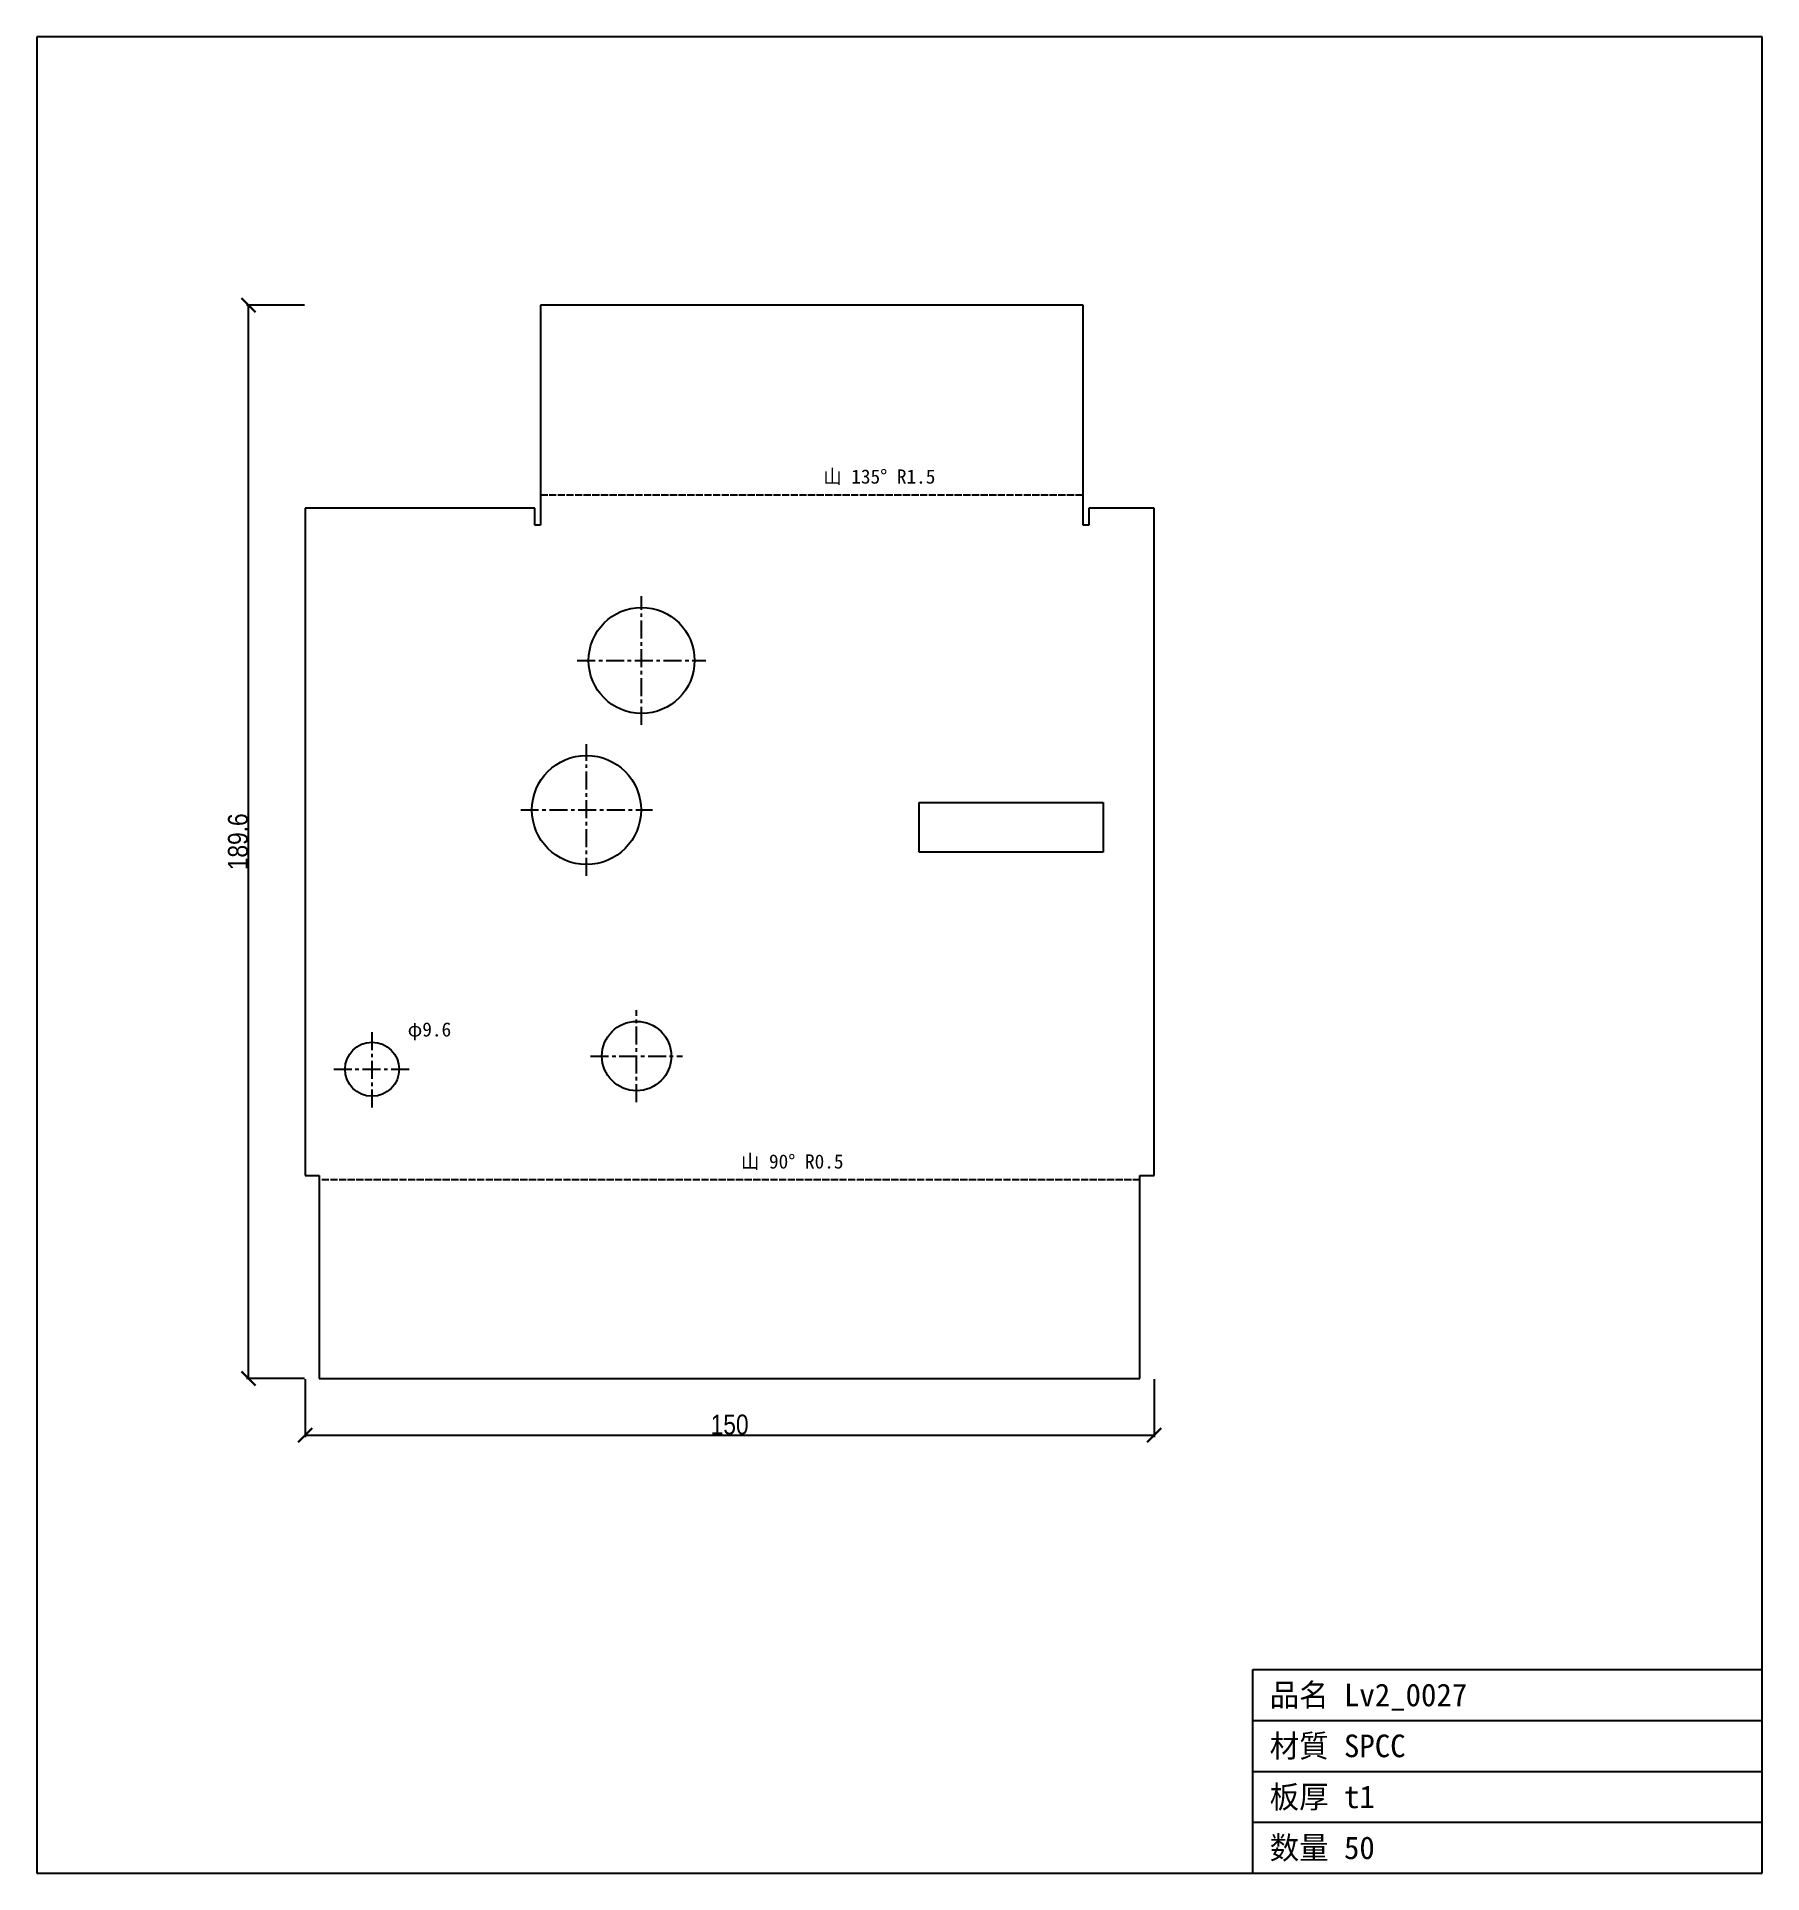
# Model space of a CAD drawing. Header units: millimetres. Extents: x -47 to 257, y -123 to 201.
import ezdxf

# ---------------------------------------------------------------- set-up
doc = ezdxf.new("R2010")
doc.units = ezdxf.units.MM
doc.linetypes.add('CENTER', pattern=[5.08, 3.175, -0.635, 0.635, -0.635])
doc.linetypes.add('DASHED', pattern=[1.524, 1.27, -0.254])
for name, color, linetype in [('BEND', 7, 'Continuous'), ('CENTER', 7, 'Continuous'), ('CUT', 7, 'Continuous'), ('DIM', 7, 'Continuous'), ('FRAME', 7, 'Continuous'), ('TEXT', 7, 'Continuous')]:
    doc.layers.add(name, color=color, linetype=linetype)
doc.styles.add('OpenSansCondensed-Light', font='OpenSansCondensed-Light.ttf')
doc.dimstyles.new('EZDXF', dxfattribs={"dimtxt": 0.25, "dimasz": 0.175, "dimexe": 0.375, "dimexo": 0.125, "dimgap": 0.1, "dimtad": 1, "dimlfac": 100, "dimzin": 12, "dimdsep": 46, "dimtxsty": 'OpenSansCondensed-Light', "dimblk": 'ARCHTICK', "dimcen": 2.5, "dimazin": 3, "dimtfac": 0.5, "dimtmove": 2, "dimatfit": 3})

# ---------------------------------------------------------------- blocks, each defined once
blk = doc.blocks.new('_ARCHTICK')
at = {"color": 0, "linetype": 'BYBLOCK', "const_width": 0.15}
blk.add_lwpolyline([(-0.5, -0.5), (0.5, 0.5)], dxfattribs=at)

msp = doc.modelspace()

# ---------------------------------------------------------------- linework, layer by layer
at = {"layer": 'BEND', "color": 1, "linetype": 'DASHED'}
for p, q in [((41.57, 120.21), (137.44, 120.21)), ((147.46, -0.79), (2.5, -0.79))]:
    msp.add_line(p, q, dxfattribs=at)
at = {"layer": 'CENTER', "color": 1, "linetype": 'CENTER'}
for p, q in [((59.43, 79.61), (59.43, 102.33)), ((48.07, 90.97), (70.79, 90.97)), ((49.7, 52.93), (49.7, 76.19)), ((38.07, 64.56), (61.33, 64.56)), ((58.54, 12.95), (58.54, 29.22)), ((11.83, 11.98), (11.83, 25.54)), ((50.41, 21.08), (66.68, 21.08)), ((5.05, 18.76), (18.61, 18.76))]:
    msp.add_line(p, q, dxfattribs=at)
at = {"layer": 'CUT'}
for p, q in [((137.44, 153.75), (41.57, 153.75)), ((41.57, 153.75), (41.57, 114.86)), ((137.44, 114.86), (137.44, 153.75)), ((40.57, 117.86), (0, 117.86)), ((0, 117.86), (0, 0)), ((40.57, 114.86), (40.57, 117.86)), ((149.96, 117.86), (138.44, 117.86)), ((138.44, 117.86), (138.44, 114.86)), ((149.96, 0), (149.96, 117.86)), ((41.57, 114.86), (40.57, 114.86)), ((138.44, 114.86), (137.44, 114.86)), ((108.43, 57.1), (108.43, 65.89)), ((108.43, 65.89), (140.96, 65.89)), ((140.96, 65.89), (140.96, 57.1)), ((140.96, 57.1), (108.43, 57.1)), ((0, 0), (2.5, 0)), ((2.5, 0), (2.5, -35.88)), ((147.46, 0), (149.96, 0)), ((147.46, -35.88), (147.46, 0)), ((2.5, -35.88), (147.46, -35.88))]:
    msp.add_line(p, q, dxfattribs=at)
for centre, radius in [((59.43, 90.97), 9.36), ((49.7, 64.56), 9.63), ((58.54, 21.08), 6.13), ((11.83, 18.76), 4.78)]:
    msp.add_circle(centre, radius, dxfattribs=at)
at = {"layer": 'FRAME'}
for p, q in [((257.37, 201.16), (-47.41, 201.16)), ((-47.41, 201.16), (-47.41, -123.28)), ((257.37, -123.28), (257.37, 201.16)), ((167.37, -123.28), (167.37, -87.28)), ((167.37, -87.28), (257.37, -87.28)), ((167.37, -96.28), (257.37, -96.28)), ((167.37, -105.28), (257.37, -105.28)), ((167.37, -114.28), (257.37, -114.28)), ((-47.41, -123.28), (257.37, -123.28))]:
    msp.add_line(p, q, dxfattribs=at)

# ---------------------------------------------------------------- texts
at = {"layer": 'TEXT'}
for s, height, p in [('山 135° R1.5', 2.5, (91.51, 122.21)), ('φ9.6', 2.5, (18.11, 24.54)), ('山 90° R0.5', 2.5, (76.98, 1.21)), ('品名 Lv2_0027', 4, (170.37, -93.78)), ('材質 SPCC', 4, (170.37, -102.78)), ('板厚 t1', 4, (170.37, -111.78)), ('数量 50', 4, (170.37, -120.78))]:
    msp.add_text(s, height=height, dxfattribs=at).set_placement(p)

# ---------------------------------------------------------------- dimensions: what is measured, and where the dimension line sits
at = {"layer": 'DIM'}
msp.add_linear_dim(base=(-10, -35.88), p1=(0, -35.88), p2=(0, 153.75), angle=90, dimstyle='EZDXF', override={"dimtxt": 3.5, "dimasz": 2.5, "dimdec": 1, "dimlfac": 1}, dxfattribs=at).render()
msp.add_linear_dim(base=(0, -45.88), p1=(0, -35.88), p2=(149.96, -35.88), dimstyle='EZDXF', override={"dimtxt": 3.5, "dimasz": 2.5, "dimdec": 1, "dimlfac": 1}, dxfattribs=at).render()

doc.saveas('drawing.dxf')
